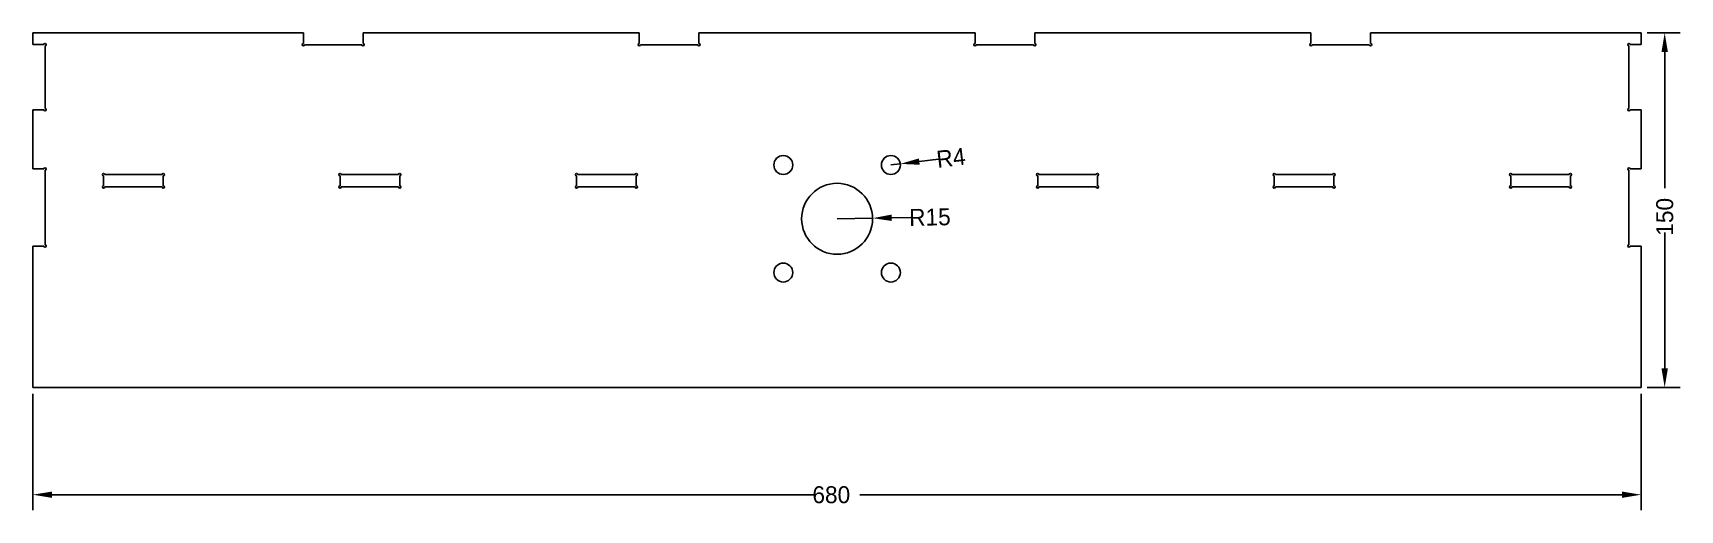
# Model space of a CAD drawing. Extents: x 0 to 696, y -52 to 150.
import ezdxf

# ---------------------------------------------------------------- set-up
doc = ezdxf.new("R2010")
doc.units = 0
doc.layers.get('DEFPOINTS').update_dxf_attribs({"linetype": 'CONTINUOUS'})
doc.layers.add('DIMENSION', color=7, linetype='CONTINUOUS')
doc.layers.add('PE-END', color=18, linetype='CONTINUOUS')
doc.dimstyles.new('RADIALDIM20', dxfattribs={"dimtxt": 7.16, "dimasz": 8.105938, "dimexe": 6.495143, "dimexo": 2.598057, "dimtad": 0, "dimcen": 2.5, "dimazin": 3, "dimtfac": 1, "dimtmove": 0, "dimatfit": 3})
doc.dimstyles.new('RADIALDIM21', dxfattribs={"dimtxt": 7.16, "dimasz": 8.105938, "dimexe": 6.495143, "dimexo": 2.598057, "dimtad": 0, "dimcen": 2.5, "dimazin": 3, "dimtfac": 1, "dimtmove": 0, "dimatfit": 3})
doc.dimstyles.new('ROTATEDDIM18', dxfattribs={"dimtxt": 7.16, "dimasz": 8.105938, "dimexe": 6.495143, "dimexo": 2.598057, "dimtad": 0, "dimcen": 2.5, "dimazin": 3, "dimtfac": 1, "dimtmove": 0, "dimatfit": 3})
doc.dimstyles.new('ROTATEDDIM19', dxfattribs={"dimtxt": 7.16, "dimasz": 8.105938, "dimexe": 6.495143, "dimexo": 2.598057, "dimtad": 0, "dimcen": 2.5, "dimazin": 3, "dimtfac": 1, "dimtmove": 0, "dimatfit": 3})

# ---------------------------------------------------------------- blocks, each defined once
blk = doc.blocks.new('*D1')
at = {"layer": 'DEFPOINTS', "color": 0}
for p in [(0, 0), (680, 0), (680, -45.27)]:
    blk.add_point(p, dxfattribs=at)
at = {"layer": 'DIMENSION', "color": 0}
for p, q in [((0, -2.6), (0, -51.76)), ((680, -2.6), (680, -51.76)), ((8.11, -45.27), (330.34, -45.27)), ((671.89, -45.27), (349.66, -45.27))]:
    blk.add_line(p, q, dxfattribs=at)
for points in [[(8.11, -43.92), (8.11, -46.62), (0, -45.27)], [(671.89, -46.62), (671.89, -43.92), (680, -45.27)]]:
    blk.add_solid(points, dxfattribs=at)
at = {"layer": 'DIMENSION', "color": 0, "linetype": 'CONTINUOUS'}
blk.add_text('680', height=7.16, dxfattribs=at).set_placement((329.6, -48.85))
blk = doc.blocks.new('*D2')
at = {"layer": 'DEFPOINTS', "color": 0}
for p in [(680, 150), (680, 0), (690, 0)]:
    blk.add_point(p, dxfattribs=at)
at = {"layer": 'DIMENSION', "color": 0}
for p, q in [((682.6, 150), (696.5, 150)), ((690, 141.89), (690, 84.32)), ((690, 8.11), (690, 65.68)), ((682.6, 0), (696.5, 0))]:
    blk.add_line(p, q, dxfattribs=at)
for points in [[(691.35, 141.89), (688.65, 141.89), (690, 150)], [(688.65, 8.11), (691.35, 8.11), (690, 0)]]:
    blk.add_solid(points, dxfattribs=at)
at = {"layer": 'DIMENSION', "color": 0, "linetype": 'CONTINUOUS'}
blk.add_text('150', height=7.16, rotation=90, dxfattribs=at).set_placement((693.58, 64.26))
blk = doc.blocks.new('*D3')
at = {"layer": 'DEFPOINTS', "color": 0}
for p in [(340.04, 71.41), (355.04, 71.68)]:
    blk.add_point(p, dxfattribs=at)
at = {"layer": 'DIMENSION', "color": 0}
for p, q in [((340.04, 71.41), (355.04, 71.68)), ((363.15, 71.83), (371.25, 71.98))]:
    blk.add_line(p, q, dxfattribs=at)
blk.add_solid([(363.12, 73.18), (363.17, 70.48), (355.04, 71.68)], dxfattribs=at)
at = {"layer": 'DIMENSION', "color": 0, "linetype": 'CONTINUOUS'}
blk.add_text('R15', height=7.16, rotation=1.04962, dxfattribs=at).set_placement((370.58, 68.39))
blk = doc.blocks.new('*D4')
at = {"layer": 'DEFPOINTS', "color": 0}
for p in [(362.79, 94.16), (366.76, 94.63)]:
    blk.add_point(p, dxfattribs=at)
at = {"layer": 'DIMENSION', "color": 0}
for p, q in [((362.79, 94.16), (366.76, 94.63)), ((374.81, 95.6), (382.86, 96.57))]:
    blk.add_line(p, q, dxfattribs=at)
blk.add_solid([(374.65, 96.94), (374.97, 94.26), (366.76, 94.63)], dxfattribs=at)
at = {"layer": 'DIMENSION', "color": 0, "linetype": 'CONTINUOUS'}
blk.add_text('R4', height=7.16, rotation=6.851, dxfattribs=at).set_placement((382.55, 92.92))

msp = doc.modelspace()

# ---------------------------------------------------------------- linework, layer by layer
at = {"layer": 'PE-END', "color": 8}
for p, q in [((0, 150), (0, 145.1)), ((114.4, 150), (0, 150)), ((114.4, 150), (114.4, 145.5)), ((139.6, 145.5), (139.6, 150)), ((256.4, 150), (139.6, 150)), ((256.4, 150), (256.4, 145.5)), ((281.6, 145.5), (281.6, 150)), ((398.4, 150), (281.6, 150)), ((398.4, 145.5), (398.4, 150)), ((423.6, 150), (423.6, 145.5)), ((423.6, 150), (540.4, 150)), ((540.4, 145.5), (540.4, 150)), ((565.6, 150), (565.6, 145.5)), ((565.6, 150), (680, 150)), ((680, 150), (680, 145.1)), ((0, 145.1), (4.6, 145.1)), ((5.1, 144.6), (5.1, 118)), ((114.9, 145), (139.1, 145)), ((256.9, 145), (281.1, 145)), ((398.9, 145), (423.1, 145)), ((540.9, 145), (565.1, 145)), ((674.9, 144.6), (674.9, 118)), ((680, 145.1), (675.4, 145.1)), ((0, 117.5), (0, 92.5)), ((4.6, 117.5), (0, 117.5)), ((675.4, 117.5), (680, 117.5)), ((680, 117.5), (680, 92.5)), ((0, 92.5), (4.6, 92.5)), ((5.1, 92), (5.1, 60.4)), ((674.9, 92), (674.9, 60.4)), ((680, 92.5), (675.4, 92.5)), ((29.9, 85.4), (29.9, 89.6)), ((54.6, 90.1), (30.4, 90.1)), ((54.6, 84.9), (30.4, 84.9)), ((55.1, 89.6), (55.1, 85.4)), ((129.9, 85.4), (129.9, 89.6)), ((154.6, 90.1), (130.4, 90.1)), ((154.6, 84.9), (130.4, 84.9)), ((155.1, 89.6), (155.1, 85.4)), ((229.9, 85.4), (229.9, 89.6)), ((254.6, 90.1), (230.4, 90.1)), ((254.6, 84.9), (230.4, 84.9)), ((255.1, 89.6), (255.1, 85.4)), ((424.9, 85.4), (424.9, 89.6)), ((425.4, 90.1), (449.6, 90.1)), ((425.4, 84.9), (449.6, 84.9)), ((450.1, 89.6), (450.1, 85.4)), ((524.9, 85.4), (524.9, 89.6)), ((525.4, 90.1), (549.6, 90.1)), ((525.4, 84.9), (549.6, 84.9)), ((550.1, 89.6), (550.1, 85.4)), ((624.9, 85.4), (624.9, 89.6)), ((625.4, 90.1), (649.6, 90.1)), ((625.4, 84.9), (649.6, 84.9)), ((650.1, 89.6), (650.1, 85.4)), ((0, 59.9), (0, 0)), ((4.6, 59.9), (0, 59.9)), ((675.4, 59.9), (680, 59.9)), ((680, 59.9), (680, 0)), ((0, 0), (680, 0))]:
    msp.add_line(p, q, dxfattribs=at)
at = {"layer": 'PE-END', "color": 150}
for centre in [(317.293, 94.156), (362.793, 94.156), (317.293, 48.656), (362.793, 48.656)]:
    msp.add_circle(centre, 4, dxfattribs=at)
at = {"layer": 'PE-END', "color": 8, "extrusion": (0, 0, -1)}
msp.add_circle((-340.043, 71.406), 15, dxfattribs=at)
at = {"layer": 'PE-END', "color": 8}
for centre, start, end in [((5.1, 145.1), 270, 180), ((114.4, 145), 90, 0), ((139.6, 145), 180, 90), ((256.4, 145), 90, 0), ((281.6, 145), 180, 90), ((398.4, 145), 90, 0), ((423.6, 145), 180, 90), ((540.4, 145), 90, 0), ((565.6, 145), 180, 90), ((674.9, 145.1), 0, 270), ((5.1, 117.5), 180, 90), ((674.9, 117.5), 90, 360), ((5.1, 92.5), 270, 180), ((29.9, 90.1), 360, 270), ((55.1, 90.1), 270, 180), ((129.9, 90.1), 360, 270), ((155.1, 90.1), 270, 180), ((229.9, 90.1), 0, 270), ((255.1, 90.1), 270, 180), ((424.9, 90.1), 360, 270), ((450.1, 90.1), 270, 180), ((524.9, 90.1), 360, 270), ((550.1, 90.1), 270, 180), ((624.9, 90.1), 0, 270), ((650.1, 90.1), 270, 180), ((674.9, 92.5), 360, 270), ((29.9, 84.9), 90, 0), ((55.1, 84.9), 180, 90), ((129.9, 84.9), 90, 0), ((155.1, 84.9), 180, 90), ((229.9, 84.9), 90, 0), ((255.1, 84.9), 180, 90), ((424.9, 84.9), 90, 0), ((450.1, 84.9), 180, 90), ((524.9, 84.9), 90, 0), ((550.1, 84.9), 180, 90), ((624.9, 84.9), 90, 360), ((650.1, 84.9), 180, 90), ((5.1, 59.9), 180, 90), ((674.9, 59.9), 90, 360)]:
    msp.add_arc(centre, 0.5, start, end, dxfattribs=at)

# ---------------------------------------------------------------- dimensions: what is measured, and where the dimension line sits
at = {"layer": 'DIMENSION', "color": 150}
dim = msp.add_linear_dim(base=(690, 0), p1=(680, 150), p2=(680, 0), angle=90, dimstyle='ROTATEDDIM19', dxfattribs=at)
dim.commit()
dim.dimension.update_dxf_attribs({"geometry": '*D2', "text_midpoint": (690, 75)})
for center, mpoint, dimstyle, picture, middle in [((362.793, 94.156), (366.765, 94.633), 'RADIALDIM21', '*D4', (389.405, 97.354)), ((340.043, 71.406), (355.041, 71.681), 'RADIALDIM20', '*D3', (381.079, 72.158))]:
    dim = msp.add_radius_dim(center=center, mpoint=mpoint, dimstyle=dimstyle, dxfattribs=at)
    dim.commit()
    dim.dimension.update_dxf_attribs({"geometry": picture, "text_midpoint": middle})
dim = msp.add_linear_dim(base=(680, -45.269), p1=(0, 0), p2=(680, 0), dimstyle='ROTATEDDIM18', dxfattribs=at)
dim.commit()
dim.dimension.update_dxf_attribs({"geometry": '*D1', "text_midpoint": (340, -45.269)})

doc.saveas('drawing.dxf')
